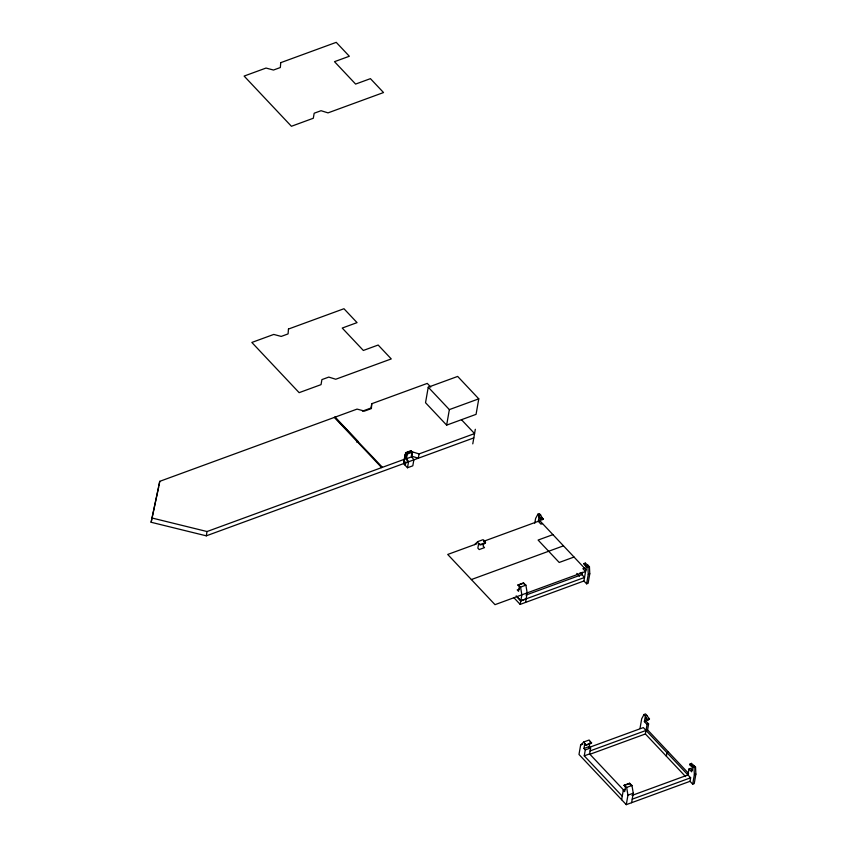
<?xml version="1.0" encoding="UTF-8"?>
<svg xmlns="http://www.w3.org/2000/svg" width="847" height="847" viewBox="0 0 847 847"><rect width="100%" height="100%" fill="white"/><g stroke="black" fill="none" stroke-linecap="round" stroke-linejoin="round"><path stroke-width="1.27" d="M430.763 387.1L427.269 383.395L371.769 403.712L371.388 408.572L364.517 411.081L357.053 409.101L159.744 481.34L151.126 522.271L206.287 535.833L473.812 437.899M692.327 770.315L690.538 768.409L688.982 768.981L691.671 771.829L692.423 767.53L689.733 764.682L691.406 763.401L695.525 766.99L695.874 774.126L694.233 783.613L692.698 784.174L690.019 781.315L690.633 777.79L643.339 727.594L588.654 747.615M158.992 485.638L159.744 481.34M206.287 535.833L207.039 531.535L404.347 459.296L403.596 463.605L405.205 454.267L404.453 458.576L405.237 458.291L406.041 453.632M371.769 403.712L371.018 408.021L362.431 411.155M407.121 454.775L405.565 452.711L410.89 450.763L412.563 452.118L411.631 457.486M405.268 465.395L405.893 461.816M406.306 459.434L407.238 454.066L412.563 452.118M407.492 467.756L408.54 461.795L406.433 458.725L411.748 456.777L413.855 459.847L412.817 465.808L407.492 467.756L404.188 464.251M405.978 453.981L405.448 453.42L410.763 451.472L411.303 452.033L410.89 450.763M411.706 453.907L411.324 456.057L418.312 458.216L419.064 453.918L474.564 433.59L461.467 419.699M428.243 387.195L425.533 402.717L446.644 425.13L476.067 414.352L478.777 398.842L457.666 376.428L428.243 387.195L449.355 409.609L446.644 425.13M472.774 443.86L475.315 429.291M477.719 541.635L483.044 539.687C489.926 543.382 478.121 547.702 477.719 541.635L474.553 544.632M483.584 543.859L483.182 546.188L484.526 547.617L479.201 549.565L477.856 548.136L478.671 543.488L480.016 544.907M519.338 589.12L517.21 589.904L518.544 591.322L519.359 586.675L518.078 584.896L523.594 582.874M524.685 584.726L523.404 582.948L525.881 585.161L527.173 592.889L525.521 602.376M534.775 523.192L535.6 518.449L537.94 514.161L539.454 513.61L543.276 519.285L541.72 519.846L539.041 516.998M586.23 569.989L539.835 520.736L540.397 517.506M541.72 519.846L537.94 514.161M582.27 572.223L581.857 574.615L525.934 595.081M588.125 565.224L586.579 565.785L583.922 580.989L586.611 583.837L588.125 583.287L589.777 573.8L589.438 566.664L585.319 563.075L583.774 563.647L586.336 567.194M585.192 563.784L585.319 563.075M586.611 583.837L588.263 574.351L587.924 567.215L583.774 563.647M622.249 796.191L584.25 755.852L585.288 749.891L583.954 748.473L584.758 743.814L586.103 745.244L591.492 742.935L589.131 740.024L583.805 741.972L580.65 744.968L578.988 754.455L626.282 804.65L690.019 781.315M586.103 745.244L583.805 741.972M623.953 790.399L589.576 753.904L590.613 747.943L589.268 746.525L589.883 743.031M621.634 799.716L623.297 790.23L625.425 789.446M623.297 790.23L624.641 791.659L625.446 787.001L624.165 785.222L629.681 783.2M630.771 785.053L629.49 783.274L631.968 785.487L633.26 793.216L631.608 802.702M626.282 804.65L627.945 795.164L626.642 787.435L624.165 785.222M640.036 728.272L641.687 718.785L644.027 714.497L645.541 713.936L649.48 718.912L647.817 720.183L645.128 717.324L644.376 721.633L647.066 724.481L645.403 733.968L685.583 776.614M688.622 773.449L647.574 729.881L648.611 723.92L645.922 721.062L646.483 717.843M647.817 720.183L644.027 714.497M666.367 756.223L666.981 752.697L668.527 752.125M688.982 768.981L687.944 774.941L632.021 795.418M691.406 763.401L689.733 764.682M692.698 784.174L694.36 774.677L694.011 767.541L689.86 763.973M583.922 580.989L520.174 604.387L521.847 594.838L520.556 587.109L518.078 584.896M526.135 598.85L520.799 600.872L516.162 595.865M151.126 522.271L158.717 486.898M356.513 442.007L358.059 441.435L335.147 417.116M449.355 409.609L478.777 398.842M405.512 453.06L410.827 451.112M540.831 515.018L539.285 515.59L538.29 521.307L540.968 524.155L542.525 523.584M541.847 519.147L543.393 518.576M476.681 543.859L447.714 554.457L495.008 604.663L585.584 571.503L582.895 568.655L584.441 568.083M483.605 541.318L539.835 520.736M480.08 544.557L485.596 542.535M552.932 534.637L538.099 540.058L559.211 562.461L574.033 557.04M471.356 579.56L563.477 545.839M518.015 585.245L523.34 583.297M520.556 587.109L525.881 585.161M587.924 567.215L589.438 566.664M588.263 574.351L589.777 573.8M645.372 715.916L646.917 715.355M647.934 719.474L649.48 718.912M580.65 744.968L582.778 744.185M644.376 721.633L645.922 721.062M586.166 744.884L591.682 742.872M647.066 724.481L648.611 723.92M583.954 748.473L589.268 746.525M585.288 749.891L590.613 747.943M590.094 750.918L647.574 729.881M584.25 755.852L589.576 753.904M589.48 754.444L645.403 733.968M624.101 785.571L629.427 783.623M626.642 787.435L631.968 785.487M692.666 766.122L694.212 765.55M694.011 767.541L695.525 766.99M627.945 795.164L633.26 793.216M694.36 774.677L695.874 774.126M632.222 799.176L690.633 777.79M151.878 517.972L207.039 531.535M412.076 451.758L419.064 453.918M405.565 452.711L407.238 454.066M382.442 467.322L334.766 417.264M541.477 517.379L543.276 519.285M580.068 572.72L584.536 577.463L520.81 600.798L517.506 597.283M576.775 573.408L579.454 576.246M483.997 541.54L485.342 542.959M405.237 458.291L408.54 461.795M334.374 417.402L381.669 467.608M590.084 741.866L591.428 743.295M513.896 597.707L520.174 604.387M280.728 62.667L280.357 67.527L273.486 70.036L266.022 68.056L244.116 76.071L291.41 126.277L313.316 118.252L314.173 113.223L321.045 110.713L328.022 112.873L383.532 92.545L370.435 78.655L355.613 84.075L334.501 61.672L349.335 56.251L336.238 42.35L280.728 62.667M288.456 329.049L288.086 333.898L281.215 336.418L273.75 334.438L251.845 342.453L299.139 392.659L321.045 384.633L321.902 379.604L328.774 377.084L335.751 379.244L391.261 358.927L378.164 345.036L363.342 350.457L342.23 328.054L357.053 322.622L343.956 308.732L288.456 329.049"/></g></svg>
